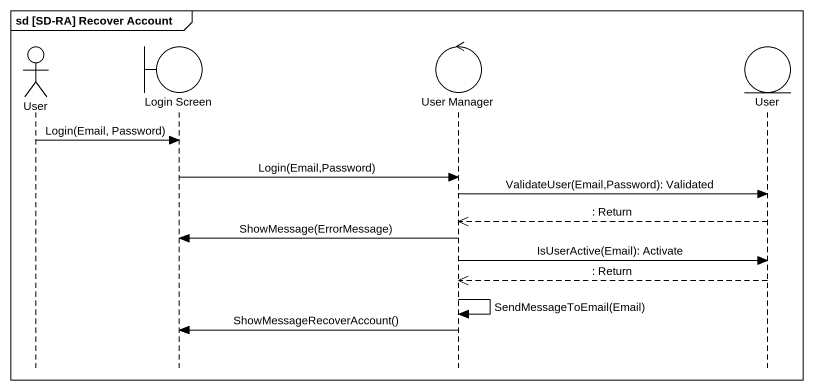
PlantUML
@startuml
mainframe sd [SD-RA] Recover Account
hide footbox
actor User
boundary "Login Screen" as Login_Screen
control "User Manager" as User_Manager
entity "User" as User_2

User -> Login_Screen : Login(Email, Password)
Login_Screen -> User_Manager : Login(Email,Password)
User_Manager -> User_2 : ValidateUser(Email,Password): Validated
User_2 -->> User_Manager : : Return
User_Manager -> Login_Screen : ShowMessage(ErrorMessage)
User_Manager -> User_2 : IsUserActive(Email): Activate
User_2 -->> User_Manager : : Return
User_Manager -> User_Manager : SendMessageToEmail(Email)
User_Manager -> Login_Screen : ShowMessageRecoverAccount()
@enduml
